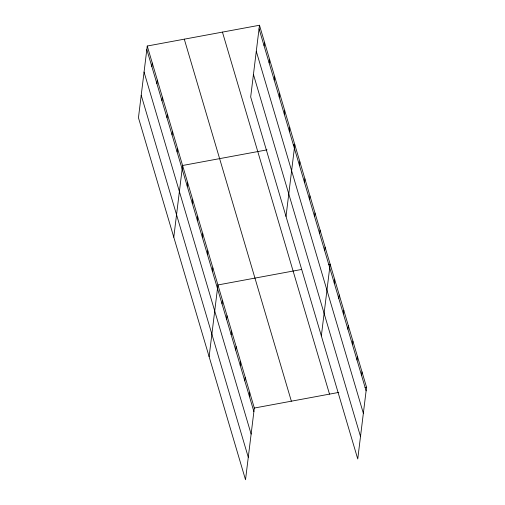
<?xml version="1.0" encoding="UTF-8"?>
<svg xmlns="http://www.w3.org/2000/svg" width="505" height="505" viewBox="0 0 505 505"><rect width="100%" height="100%" fill="white"/><g stroke="black" fill="none" stroke-linecap="round" stroke-linejoin="round"><path stroke-width="0.76" d="M147.252 46.024L138.452 117.734L245.518 479.75L254.324 408.046L147.252 46.024L259.482 25.25L366.548 387.266L357.748 458.976L250.676 96.954L259.482 25.25M151.866 66.641L152.302 63.093M156.916 83.704L157.352 80.156M161.96 100.773L162.395 97.225M167.01 117.842L167.445 114.294M172.053 134.904L172.489 131.357M177.103 151.973L177.539 148.426M173.783 237.198L182.589 165.489L267.038 149.859M187.197 186.105L187.633 182.557M192.247 203.174L192.683 199.626M197.291 220.237L197.726 216.689M202.341 237.306L202.776 233.758M207.391 254.375L207.826 250.827M212.435 271.438L212.87 267.89M209.114 356.663L217.92 284.959L301.599 269.468M222.036 303.89L222.471 300.342M226.581 319.28L227.016 315.726M264.096 45.867L264.532 42.319M231.132 334.663L231.568 331.116M269.14 62.929L269.575 59.382M235.684 350.047L236.119 346.499M274.19 79.998L274.625 76.451M240.235 365.437L240.67 361.889M279.24 97.061L279.675 93.513M244.786 380.82L245.222 377.273M249.337 396.204L249.773 392.656M284.283 114.13L284.719 110.582M289.333 131.199L289.769 127.651M286.013 216.424L294.813 144.714L293.272 145.004M299.427 165.331L299.863 161.783M304.477 182.4L304.913 178.852M309.521 199.462L309.956 195.915M314.571 216.531L315.006 212.984M319.614 233.594L320.05 230.046M324.665 250.663L325.1 247.115M321.344 335.888L330.15 264.184L328.603 264.469M334.26 283.116L334.695 279.568M338.811 298.499L339.246 294.952M343.362 313.889L343.798 310.341M347.913 329.273L348.349 325.725M352.465 344.656L352.9 341.109M357.016 360.046L357.452 356.498M361.567 375.43L362.003 371.882M254.324 408.046L338.773 392.41M365.008 387.556L366.548 387.266M259.046 28.798L366.112 390.813M256.287 51.289L363.354 413.311M253.441 74.462L360.507 436.484M222.446 32.105L329.512 394.127M184.287 39.169L291.36 401.191M146.816 49.572L253.889 411.594M144.058 72.063L251.124 434.085M141.211 95.237L248.277 457.259"/></g></svg>
